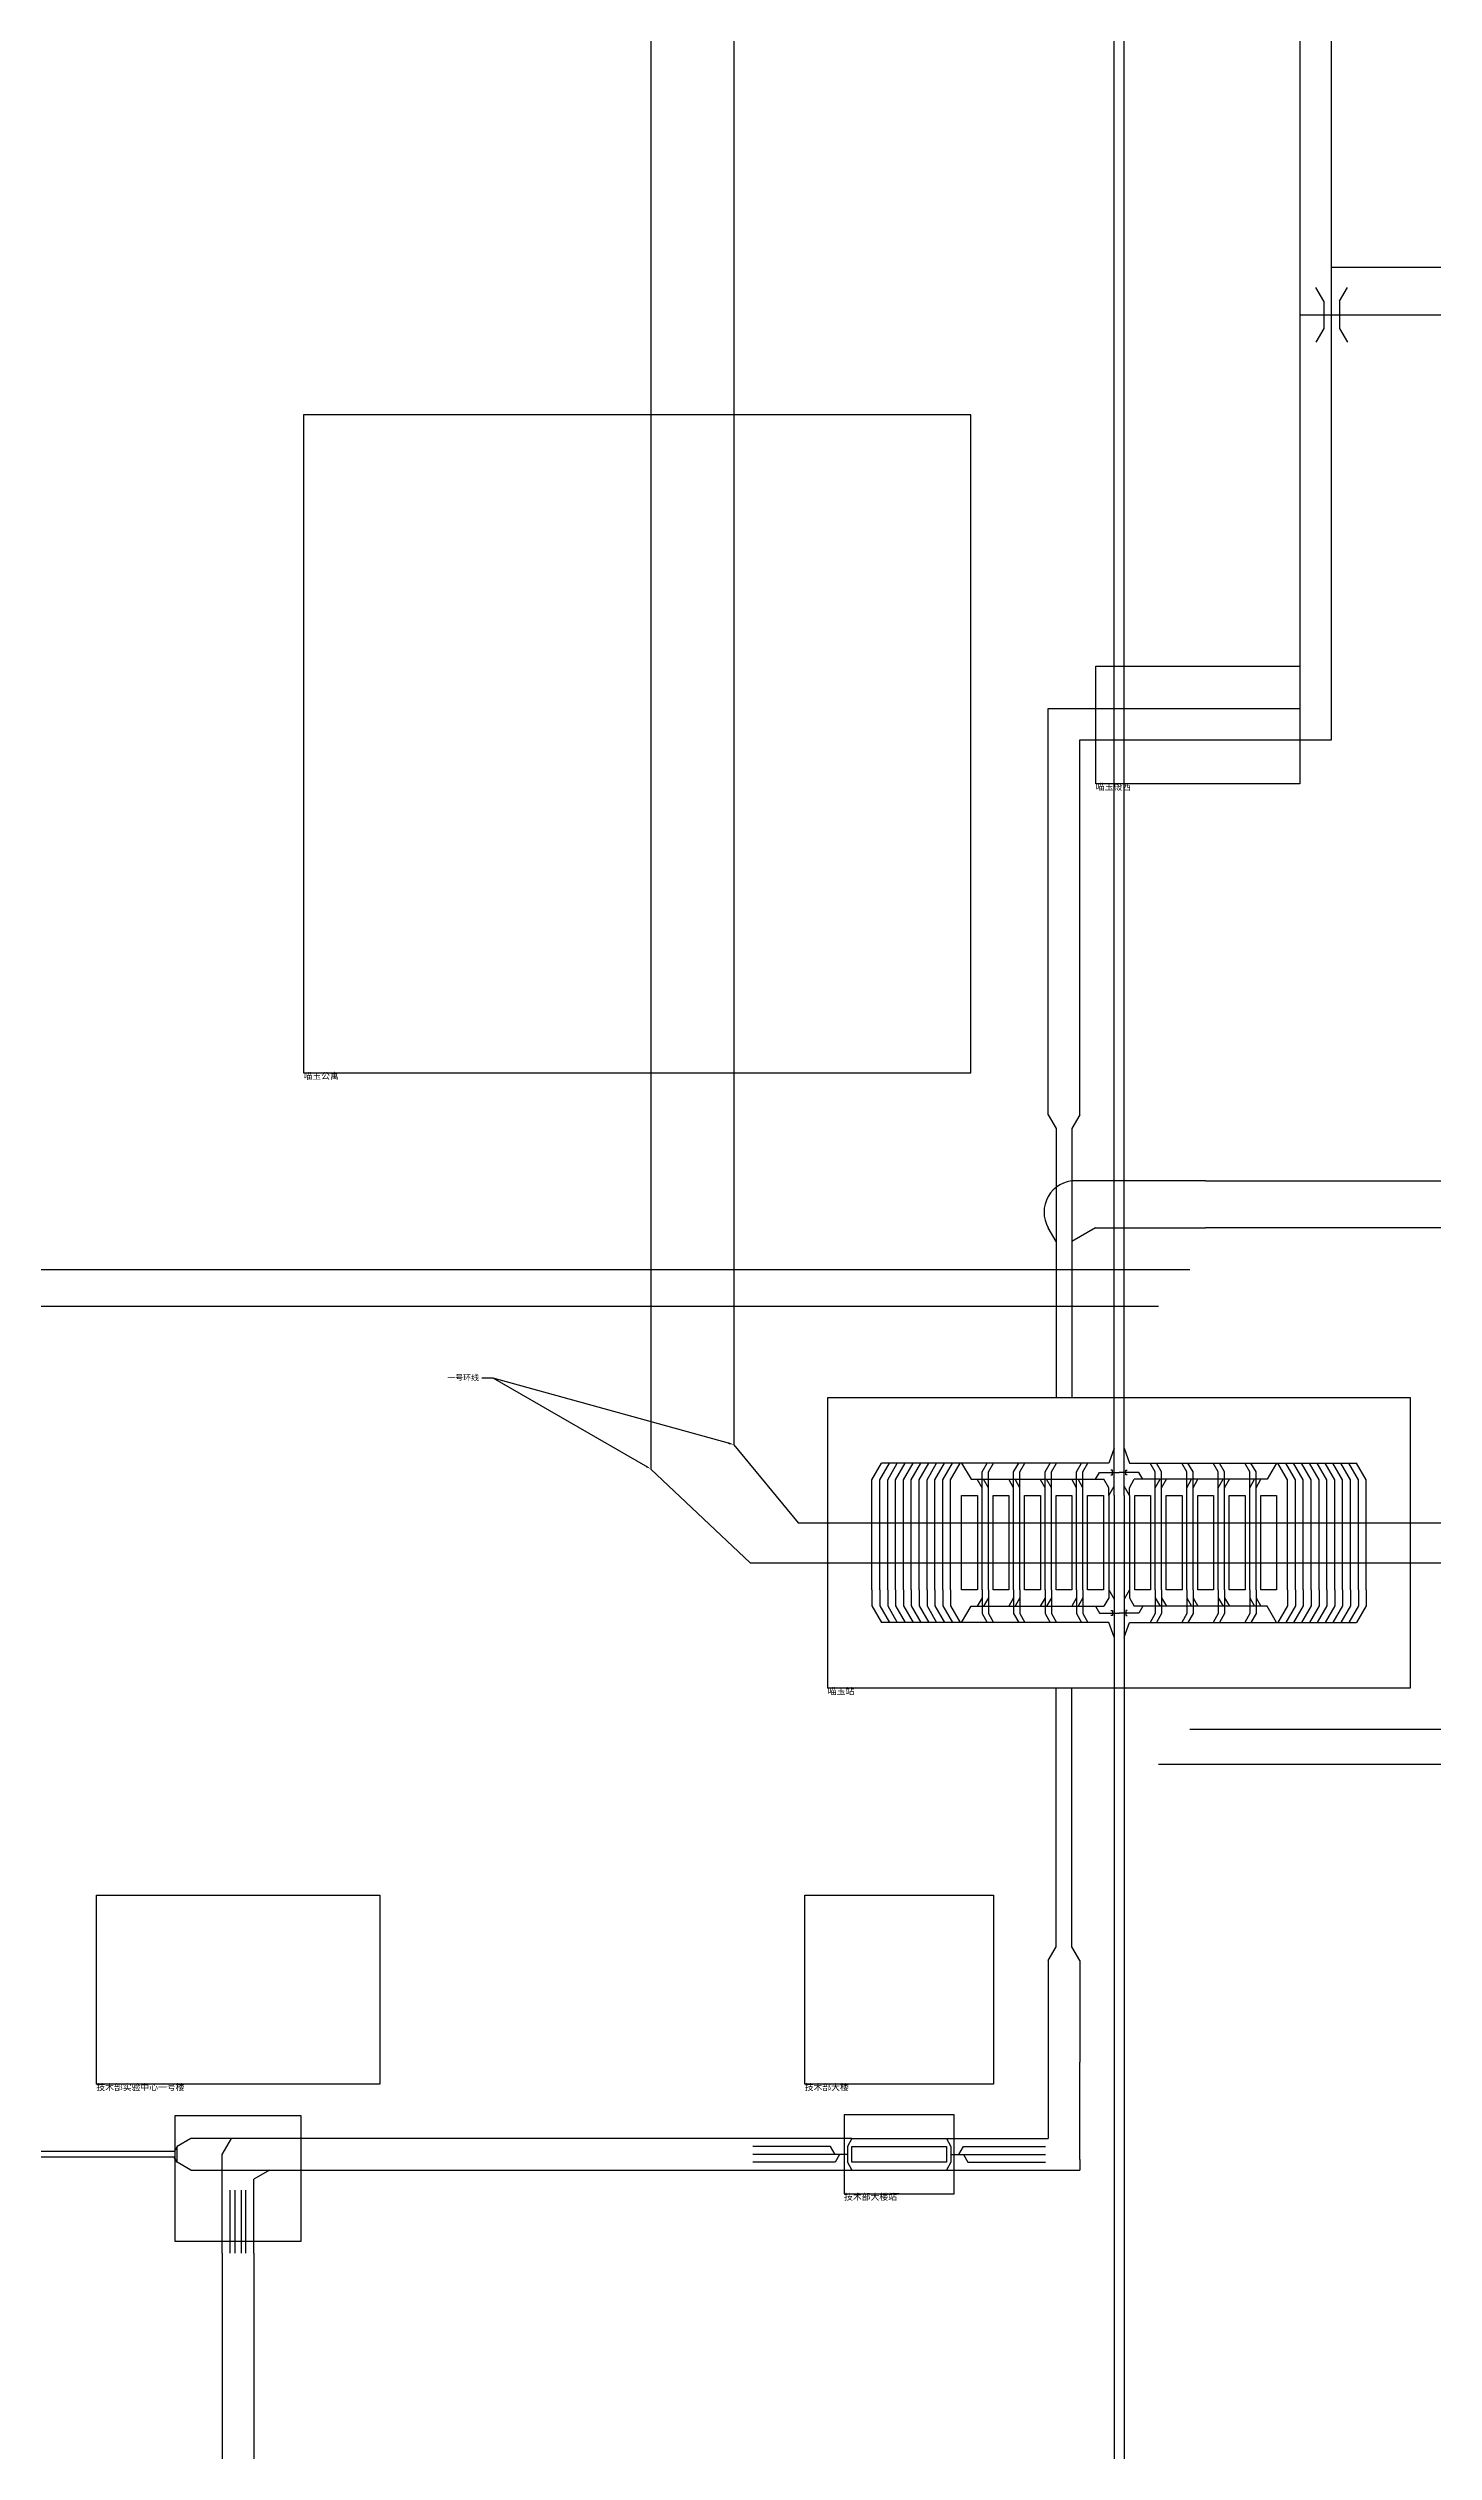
# Model space of a CAD drawing. Header units: inches. Extents: x -107 to 151, y -105 to 161.
# Drawn here: x -34 to 10, y -28.9 to 47.5 of the extents above; entities that cross this region are included whole.
import ezdxf
from ezdxf import colors
from ezdxf.entities.mleader import LeaderData, LeaderLine
from ezdxf.math import Vec2, Vec3

# ---------------------------------------------------------------- set-up
doc = ezdxf.new("R2010")
doc.units = ezdxf.units.IN
doc.header["$MEASUREMENT"] = 0
doc.linetypes.add('CENTERX2', pattern=[4, 2.5, -0.5, 0.5, -0.5])
for name, color, linetype in [('参考线', 5, 'CENTERX2'), ('现有线路', 4, 'Continuous'), ('规划建筑', 6, 'Continuous'), ('规划线路', 2, 'Continuous')]:
    doc.layers.add(name, color=color, linetype=linetype)
doc.styles.add('Annotative', font='arial.ttf')
doc.styles.get("Standard").update_dxf_attribs({"font": 'arial.ttf'})

msp = doc.modelspace()

# ---------------------------------------------------------------- linework, layer by layer
for p, q in [((6.5, 39.433), (6.25, 39.866)), ((7, 39.433), (7.25, 39.866)), ((6.5, 39.433), (6.5, 38.567)), ((7, 39.433), (7, 38.567)), ((6.5, 38.567), (6.25, 38.134)), ((7, 38.567), (7.25, 38.134)), ((-0.21, 2.306), (-0.26, 2.306)), ((-0.21, 2.156), (-0.21, 2.306)), ((0.21, 2.156), (0.21, 2.306)), ((0.21, 2.306), (0.26, 2.306)), ((-0.26, 2.156), (-0.21, 2.156)), ((0.26, 2.156), (0.21, 2.156)), ((-0.26, -2.156), (-0.21, -2.156)), ((-0.21, -2.156), (-0.21, -2.306)), ((0.26, -2.156), (0.21, -2.156)), ((0.21, -2.156), (0.21, -2.306)), ((-0.21, -2.306), (-0.26, -2.306)), ((0.21, -2.306), (0.26, -2.306)), ((-6.984, -20.674), (-7.234, -20.674))]:
    msp.add_line(p, q)
for points in [[(-9.25, 4.614), (9.25, 4.614), (9.25, -4.614), (-9.25, -4.614)], [(-5, 1.5), (-4.5, 1.5), (-4.5, -1.5), (-5, -1.5)], [(-4, 1.5), (-3.5, 1.5), (-3.5, -1.5), (-4, -1.5)], [(-3, 1.5), (-2.5, 1.5), (-2.5, -1.5), (-3, -1.5)], [(-2, 1.5), (-1.5, 1.5), (-1.5, -1.5), (-2, -1.5)], [(-1, 1.5), (-0.5, 1.5), (-0.5, -1.5), (-1, -1.5)], [(0.5, 1.5), (1, 1.5), (1, -1.5), (0.5, -1.5)], [(1.5, 1.5), (2, 1.5), (2, -1.5), (1.5, -1.5)], [(2.5, 1.5), (3, 1.5), (3, -1.5), (2.5, -1.5)], [(3.5, 1.5), (4, 1.5), (4, -1.5), (3.5, -1.5)], [(4.5, 1.5), (5, 1.5), (5, -1.5), (4.5, -1.5)], [(-3.984, -17.193), (-9.984, -17.193), (-9.984, -11.193), (-3.984, -11.193)], [(-8.734, -20.674), (-5.234, -20.674), (-5.234, -18.174), (-8.734, -18.174)], [(-5.484, -19.174), (-5.484, -19.674), (-8.484, -19.674), (-8.484, -19.174)]]:
    msp.add_lwpolyline(points, close=True)
at = {"layer": '参考线'}
msp.add_circle((22.25, 25.25), 128.905, dxfattribs=at)
at = {"layer": '现有线路'}
for p, q in [((5.75, 26.5), (5.75, 46.5)), ((6.75, 25.5), (6.75, 46.5)), ((10.75, 40.5), (6.75, 40.5)), ((5.75, 39), (10.75, 39)), ((-2.25, 26.5), (5.75, 26.5)), ((-2.25, 13.593), (-2.25, 26.5)), ((-1.25, 25.5), (6.75, 25.5)), ((-1.25, 13.593), (-1.25, 25.5)), ((-2.25, 13.593), (-2, 13.16)), ((-2, 13.16), (-2, 4.614)), ((-1.25, 13.593), (-1.5, 13.16)), ((-1.5, 13.16), (-1.5, 4.614)), ((-0.25, 11.5), (-1.384, 11.5)), ((2.75, 11.5), (-0.25, 11.5)), ((2.75, 11.5), (20.75, 11.5)), ((-2, 9.567), (-2.25, 10)), ((-0.75, 10), (-1.5, 9.567)), ((-0.75, 10), (2.75, 10)), ((21.75, 10), (2.75, 10)), ((-0.16, 1.5), (-0.16, 4.5)), ((0.16, 1.5), (0.16, 4.5)), ((-7.85, 2), (-7.544, 2.53)), ((-7.6, 2), (-7.294, 2.53)), ((-0.33, 2.53), (-7.544, 2.53)), ((-7.35, 2), (-7.044, 2.53)), ((-7.1, 2), (-6.794, 2.53)), ((-6.85, 2), (-6.544, 2.53)), ((-6.6, 2), (-6.294, 2.53)), ((-6.35, 2), (-6.044, 2.53)), ((-6.1, 2), (-5.794, 2.53)), ((-5.85, 2), (-5.544, 2.53)), ((-5.6, 2), (-5.294, 2.53)), ((-5.35, 2), (-5.044, 2.53)), ((-5, 2.53), (-4.703, 2.015)), ((-4.35, 2.25), (-4.189, 2.53)), ((-4.15, 2.25), (-3.989, 2.53)), ((-3.35, 2.25), (-3.189, 2.53)), ((-3.15, 2.25), (-2.989, 2.53)), ((-2.35, 2.25), (-2.189, 2.53)), ((-2.15, 2.25), (-1.989, 2.53)), ((-1.35, 2.25), (-1.189, 2.53)), ((-1.15, 2.25), (-0.989, 2.53)), ((-0.16, 3), (-0.33, 2.53)), ((0.16, 3), (0.33, 2.53)), ((0.33, 2.53), (7.544, 2.53)), ((1.15, 2.25), (0.989, 2.53)), ((1.35, 2.25), (1.189, 2.53)), ((2.15, 2.25), (1.989, 2.53)), ((2.35, 2.25), (2.189, 2.53)), ((3.15, 2.25), (2.989, 2.53)), ((3.35, 2.25), (3.189, 2.53)), ((4.15, 2.25), (3.989, 2.53)), ((4.35, 2.25), (4.189, 2.53)), ((5, 2.53), (4.703, 2.015)), ((5.35, 2), (5.044, 2.53)), ((5.6, 2), (5.294, 2.53)), ((5.85, 2), (5.544, 2.53)), ((6.1, 2), (5.794, 2.53)), ((6.35, 2), (6.044, 2.53)), ((6.6, 2), (6.294, 2.53)), ((6.85, 2), (6.544, 2.53)), ((7.1, 2), (6.794, 2.53)), ((7.35, 2), (7.044, 2.53)), ((7.6, 2), (7.294, 2.53)), ((7.85, 2), (7.544, 2.53)), ((-7.85, 1.5), (-7.85, 2)), ((-7.6, 1.5), (-7.6, 2)), ((-7.35, 1.5), (-7.35, 2)), ((-7.1, 1.5), (-7.1, 2)), ((-6.85, 1.5), (-6.85, 2)), ((-6.6, 1.5), (-6.6, 2)), ((-6.35, 1.5), (-6.35, 2)), ((-6.1, 1.5), (-6.1, 2)), ((-5.85, 1.5), (-5.85, 2)), ((-5.6, 1.5), (-5.6, 2)), ((-5.35, 1.5), (-5.35, 2)), ((-4.703, 2.015), (-0.483, 2.015)), ((-4.35, 1.75), (-4.503, 2.015)), ((-4.35, 1.75), (-4.35, 2.25)), ((-4.35, 1.5), (-4.35, 1.75)), ((-4.15, 1.75), (-4.303, 2.015)), ((-4.15, 1.75), (-4.15, 2.25)), ((-4.15, 1.5), (-4.15, 1.75)), ((-3.35, 1.75), (-3.503, 2.015)), ((-3.35, 1.75), (-3.35, 2.25)), ((-3.35, 1.5), (-3.35, 1.75)), ((-3.15, 1.75), (-3.303, 2.015)), ((-3.15, 1.75), (-3.15, 2.25)), ((-3.15, 1.5), (-3.15, 1.75)), ((-2.35, 1.75), (-2.503, 2.015)), ((-2.35, 1.75), (-2.35, 2.25)), ((-2.35, 1.5), (-2.35, 1.75)), ((-2.15, 1.75), (-2.303, 2.015)), ((-2.15, 1.75), (-2.15, 2.25)), ((-2.15, 1.5), (-2.15, 1.75)), ((-1.35, 1.75), (-1.503, 2.015)), ((-1.35, 1.75), (-1.35, 2.25)), ((-1.35, 1.5), (-1.35, 1.75)), ((-1.15, 1.75), (-1.303, 2.015)), ((-1.15, 1.75), (-1.15, 2.25)), ((-1.15, 1.5), (-1.15, 1.75)), ((-0.75, 2.015), (-0.625, 2.231)), ((-0.625, 2.231), (0, 2.231)), ((-0.33, 1.75), (-0.483, 2.015)), ((-0.33, 1.5), (-0.16, 1.794)), ((-0.33, 1.5), (-0.33, 1.75)), ((0.625, 2.231), (0, 2.231)), ((0.33, 1.5), (0.16, 1.794)), ((0.33, 1.75), (0.483, 2.015)), ((0.33, 1.5), (0.33, 1.75)), ((4.703, 2.015), (0.483, 2.015)), ((0.75, 2.015), (0.625, 2.231)), ((1.15, 1.75), (1.15, 2.25)), ((1.15, 1.75), (1.303, 2.015)), ((1.15, 1.5), (1.15, 1.75)), ((1.35, 1.75), (1.35, 2.25)), ((1.35, 1.75), (1.503, 2.015)), ((1.35, 1.5), (1.35, 1.75)), ((2.15, 1.75), (2.15, 2.25)), ((2.15, 1.75), (2.303, 2.015)), ((2.15, 1.5), (2.15, 1.75)), ((2.35, 1.75), (2.35, 2.25)), ((2.35, 1.75), (2.503, 2.015)), ((2.35, 1.5), (2.35, 1.75)), ((3.15, 1.75), (3.15, 2.25)), ((3.15, 1.75), (3.303, 2.015)), ((3.15, 1.5), (3.15, 1.75)), ((3.35, 1.75), (3.35, 2.25)), ((3.35, 1.75), (3.503, 2.015)), ((3.35, 1.5), (3.35, 1.75)), ((4.15, 1.75), (4.15, 2.25)), ((4.15, 1.75), (4.303, 2.015)), ((4.15, 1.5), (4.15, 1.75)), ((4.35, 1.75), (4.35, 2.25)), ((4.35, 1.75), (4.503, 2.015)), ((4.35, 1.5), (4.35, 1.75)), ((5.35, 1.5), (5.35, 2)), ((5.6, 1.5), (5.6, 2)), ((5.85, 1.5), (5.85, 2)), ((6.1, 1.5), (6.1, 2)), ((6.35, 1.5), (6.35, 2)), ((6.6, 1.5), (6.6, 2)), ((6.85, 1.5), (6.85, 2)), ((7.1, 1.5), (7.1, 2)), ((7.35, 1.5), (7.35, 2)), ((7.6, 1.5), (7.6, 2)), ((7.85, 1.5), (7.85, 2)), ((-7.85, -1.5), (-7.85, 1.495)), ((-7.6, -1.5), (-7.6, 1.495)), ((-7.35, -1.5), (-7.35, 1.495)), ((-7.1, -1.5), (-7.1, 1.495)), ((-6.85, -1.5), (-6.85, 1.495)), ((-6.6, -1.5), (-6.6, 1.495)), ((-6.35, -1.5), (-6.35, 1.495)), ((-6.1, -1.5), (-6.1, 1.495)), ((-5.85, -1.5), (-5.85, 1.495)), ((-5.6, -1.5), (-5.6, 1.495)), ((-5.35, -1.5), (-5.35, 1.495)), ((-4.35, -1.5), (-4.35, 1.495)), ((-4.15, -1.5), (-4.15, 1.495)), ((-3.35, -1.5), (-3.35, 1.495)), ((-3.15, -1.5), (-3.15, 1.495)), ((-2.35, -1.5), (-2.35, 1.495)), ((-2.15, -1.5), (-2.15, 1.495)), ((-1.35, -1.5), (-1.35, 1.495)), ((-1.15, -1.5), (-1.15, 1.495)), ((-0.33, 1.5), (-0.33, -1.5)), ((-0.16, 1.5), (-0.16, -1.5)), ((0.16, 1.5), (0.16, -1.5)), ((0.33, 1.5), (0.33, -1.5)), ((1.15, -1.5), (1.15, 1.495)), ((1.35, -1.5), (1.35, 1.495)), ((2.15, -1.5), (2.15, 1.495)), ((2.35, -1.5), (2.35, 1.495)), ((3.15, -1.5), (3.15, 1.495)), ((3.35, -1.5), (3.35, 1.495)), ((4.15, -1.5), (4.15, 1.495)), ((4.35, -1.5), (4.35, 1.495)), ((5.35, -1.5), (5.35, 1.495)), ((5.6, -1.5), (5.6, 1.495)), ((5.85, -1.5), (5.85, 1.495)), ((6.1, -1.5), (6.1, 1.495)), ((6.35, -1.5), (6.35, 1.495)), ((6.6, -1.5), (6.6, 1.495)), ((6.85, -1.5), (6.85, 1.495)), ((7.1, -1.5), (7.1, 1.495)), ((7.35, -1.5), (7.35, 1.495)), ((7.6, -1.5), (7.6, 1.495)), ((7.85, -1.5), (7.85, 1.495)), ((-7.85, -1.5), (-7.85, -2)), ((-7.6, -1.5), (-7.6, -2)), ((-7.35, -1.5), (-7.35, -2)), ((-7.1, -1.5), (-7.1, -2)), ((-6.85, -1.5), (-6.85, -2)), ((-6.6, -1.5), (-6.6, -2)), ((-6.35, -1.5), (-6.35, -2)), ((-6.1, -1.5), (-6.1, -2)), ((-5.85, -1.5), (-5.85, -2)), ((-5.6, -1.5), (-5.6, -2)), ((-5.35, -1.5), (-5.35, -2)), ((-4.35, -1.5), (-4.35, -1.75)), ((-4.15, -1.5), (-4.15, -1.75)), ((-3.35, -1.5), (-3.35, -1.75)), ((-3.15, -1.5), (-3.15, -1.75)), ((-2.35, -1.5), (-2.35, -1.75)), ((-2.15, -1.5), (-2.15, -1.75)), ((-1.35, -1.5), (-1.35, -1.75)), ((-1.15, -1.5), (-1.15, -1.75)), ((-0.33, -1.5), (-0.16, -1.794)), ((-0.33, -1.5), (-0.33, -1.75)), ((-0.16, -1.5), (-0.16, -4.5)), ((0.16, -1.5), (0.16, -4.5)), ((0.33, -1.5), (0.16, -1.794)), ((0.33, -1.5), (0.33, -1.75)), ((1.15, -1.5), (1.15, -1.75)), ((1.35, -1.5), (1.35, -1.75)), ((2.15, -1.5), (2.15, -1.75)), ((2.35, -1.5), (2.35, -1.75)), ((3.15, -1.5), (3.15, -1.75)), ((3.35, -1.5), (3.35, -1.75)), ((4.15, -1.5), (4.15, -1.75)), ((4.35, -1.5), (4.35, -1.75)), ((5.35, -1.5), (5.35, -2)), ((5.6, -1.5), (5.6, -2)), ((5.85, -1.5), (5.85, -2)), ((6.1, -1.5), (6.1, -2)), ((6.35, -1.5), (6.35, -2)), ((6.6, -1.5), (6.6, -2)), ((6.85, -1.5), (6.85, -2)), ((7.1, -1.5), (7.1, -2)), ((7.35, -1.5), (7.35, -2)), ((7.6, -1.5), (7.6, -2)), ((7.85, -1.5), (7.85, -2)), ((-7.85, -2), (-7.544, -2.53)), ((-7.6, -2), (-7.294, -2.53)), ((-7.35, -2), (-7.044, -2.53)), ((-7.1, -2), (-6.794, -2.53)), ((-6.85, -2), (-6.544, -2.53)), ((-6.6, -2), (-6.294, -2.53)), ((-6.35, -2), (-6.044, -2.53)), ((-6.1, -2), (-5.794, -2.53)), ((-5.85, -2), (-5.544, -2.53)), ((-5.6, -2), (-5.294, -2.53)), ((-5.35, -2), (-5.044, -2.53)), ((-5, -2.53), (-4.703, -2.015)), ((-4.703, -2.015), (-0.483, -2.015)), ((-4.35, -1.75), (-4.503, -2.015)), ((-4.35, -1.75), (-4.35, -2.25)), ((-4.35, -2.25), (-4.189, -2.53)), ((-4.15, -1.75), (-4.303, -2.015)), ((-4.15, -1.75), (-4.15, -2.25)), ((-4.15, -2.25), (-3.989, -2.53)), ((-3.35, -1.75), (-3.503, -2.015)), ((-3.35, -1.75), (-3.35, -2.25)), ((-3.35, -2.25), (-3.189, -2.53)), ((-3.15, -1.75), (-3.303, -2.015)), ((-3.15, -1.75), (-3.15, -2.25)), ((-3.15, -2.25), (-2.989, -2.53)), ((-2.35, -1.75), (-2.503, -2.015)), ((-2.35, -1.75), (-2.35, -2.25)), ((-2.35, -2.25), (-2.189, -2.53)), ((-2.15, -1.75), (-2.303, -2.015)), ((-2.15, -1.75), (-2.15, -2.25)), ((-2.15, -2.25), (-1.989, -2.53)), ((-1.35, -1.75), (-1.503, -2.015)), ((-1.35, -1.75), (-1.35, -2.25)), ((-1.35, -2.25), (-1.189, -2.53)), ((-1.15, -1.75), (-1.303, -2.015)), ((-1.15, -1.75), (-1.15, -2.25)), ((-1.15, -2.25), (-0.989, -2.53)), ((-0.75, -2.015), (-0.625, -2.231)), ((-0.625, -2.231), (0, -2.231)), ((-0.33, -1.75), (-0.483, -2.015)), ((0.625, -2.231), (0, -2.231)), ((0.33, -1.75), (0.483, -2.015)), ((4.703, -2.015), (0.483, -2.015)), ((0.75, -2.015), (0.625, -2.231)), ((1.15, -2.25), (0.989, -2.53)), ((1.15, -1.75), (1.303, -2.015)), ((1.15, -1.75), (1.15, -2.25)), ((1.35, -2.25), (1.189, -2.53)), ((1.35, -1.75), (1.503, -2.015)), ((1.35, -1.75), (1.35, -2.25)), ((2.15, -2.25), (1.989, -2.53)), ((2.15, -1.75), (2.303, -2.015)), ((2.15, -1.75), (2.15, -2.25)), ((2.35, -2.25), (2.189, -2.53)), ((2.35, -1.75), (2.503, -2.015)), ((2.35, -1.75), (2.35, -2.25)), ((3.15, -2.25), (2.989, -2.53)), ((3.15, -1.75), (3.303, -2.015)), ((3.15, -1.75), (3.15, -2.25)), ((3.35, -2.25), (3.189, -2.53)), ((3.35, -1.75), (3.503, -2.015)), ((3.35, -1.75), (3.35, -2.25)), ((4.15, -2.25), (3.989, -2.53)), ((4.15, -1.75), (4.303, -2.015)), ((4.15, -1.75), (4.15, -2.25)), ((4.35, -2.25), (4.189, -2.53)), ((4.35, -1.75), (4.503, -2.015)), ((4.35, -1.75), (4.35, -2.25)), ((5, -2.53), (4.703, -2.015)), ((5.35, -2), (5.044, -2.53)), ((5.6, -2), (5.294, -2.53)), ((5.85, -2), (5.544, -2.53)), ((6.1, -2), (5.794, -2.53)), ((6.35, -2), (6.044, -2.53)), ((6.6, -2), (6.294, -2.53)), ((6.85, -2), (6.544, -2.53)), ((7.1, -2), (6.794, -2.53)), ((7.35, -2), (7.044, -2.53)), ((7.6, -2), (7.294, -2.53)), ((7.85, -2), (7.544, -2.53)), ((-0.33, -2.53), (-7.544, -2.53)), ((-0.16, -3), (-0.33, -2.53)), ((0.16, -3), (0.33, -2.53)), ((0.33, -2.53), (7.544, -2.53)), ((-0.16, -4.5), (-0.16, -104.5)), ((0.16, -4.5), (0.16, -104.5)), ((-2, -12.835), (-2, -4.614)), ((-1.5, -12.835), (-1.5, -4.614)), ((-2.25, -13.268), (-2, -12.835)), ((-1.25, -13.268), (-1.5, -12.835)), ((-2.25, -13.268), (-2.25, -16.5)), ((-1.25, -13.268), (-1.25, -16.5)), ((-2.25, -16.5), (-2.25, -18.924)), ((-1.25, -19.584), (-1.25, -16.5)), ((-29.484, -18.924), (-29.917, -19.174)), ((-26.484, -18.924), (-29.484, -18.924)), ((-28.484, -19.424), (-28.195, -18.924)), ((-8.484, -18.924), (-26.484, -18.924)), ((-8.484, -18.924), (-8.628, -19.174)), ((-8.484, -18.924), (-2.25, -18.924)), ((-5.484, -18.924), (-5.339, -19.174)), ((-30.417, -19.333), (-50.417, -19.333)), ((-30.417, -19.516), (-50.417, -19.516)), ((-30.008, -19.333), (-30.417, -19.333)), ((-30.008, -19.516), (-30.417, -19.516)), ((-29.917, -19.174), (-30.008, -19.333)), ((-29.917, -19.674), (-30.008, -19.516)), ((-29.917, -19.674), (-29.917, -19.174)), ((-29.484, -19.924), (-29.917, -19.674)), ((-28.484, -22.558), (-28.484, -19.424)), ((-9.167, -19.174), (-11.628, -19.174)), ((-8.628, -19.424), (-11.628, -19.424)), ((-9.022, -19.674), (-11.628, -19.674)), ((-9.022, -19.424), (-9.167, -19.174)), ((-8.878, -19.424), (-9.022, -19.674)), ((-8.628, -19.174), (-8.628, -19.674)), ((-8.628, -19.674), (-8.484, -19.924)), ((-5.339, -19.674), (-5.484, -19.924)), ((-5.339, -19.174), (-5.339, -19.674)), ((-5.339, -19.424), (-2.339, -19.424)), ((-5.089, -19.424), (-4.945, -19.174)), ((-4.945, -19.174), (-2.339, -19.174)), ((-4.945, -19.424), (-4.801, -19.674)), ((-4.801, -19.674), (-2.339, -19.674)), ((-1.25, -19.584), (-1.25, -19.924)), ((-29.484, -19.924), (-26.484, -19.924)), ((-28.234, -22.558), (-28.234, -20.558)), ((-28.084, -20.558), (-28.084, -22.558)), ((-27.884, -20.558), (-27.884, -22.558)), ((-27.734, -22.558), (-27.734, -20.558)), ((-26.984, -19.924), (-27.484, -20.213)), ((-27.484, -22.558), (-27.484, -20.213)), ((-26.484, -19.924), (-8.484, -19.924)), ((-8.484, -19.924), (-1.25, -19.924))]:
    msp.add_line(p, q, dxfattribs=at)
msp.add_arc((-1.384, 10.5), 1, 90, 210, dxfattribs=at)
at = {"layer": '规划建筑'}
for points in [[(-25.903, 14.925), (-4.704, 14.925), (-4.704, 35.821), (-25.903, 35.821)], [(-0.739, 27.844), (5.736, 27.844), (5.736, 24.105), (-0.739, 24.105)], [(-23.484, -17.193), (-32.484, -17.193), (-32.484, -11.193), (-23.484, -11.193)], [(-29.984, -18.193), (-25.984, -18.193), (-25.984, -22.193), (-29.984, -22.193)]]:
    msp.add_lwpolyline(points, close=True, dxfattribs=at)
at = {"layer": '规划线路'}
for p, q in [((-0.16, 4.5), (-0.16, 152.192)), ((0.16, 4.5), (0.16, 152.248)), ((5.75, 46.5), (5.75, 51.592)), ((6.75, 46.5), (6.75, 50.179)), ((2.25, 8.672), (-35.762, 8.672)), ((-14.904, 7.506), (-37.216, 7.506)), ((1.25, 7.506), (-14.904, 7.506)), ((2.25, -5.919), (48.202, -5.919)), ((1.25, -7.029), (47.175, -7.029)), ((-28.484, -22.558), (-28.484, -72.46)), ((-27.484, -22.558), (-27.484, -71.112))]:
    msp.add_line(p, q, dxfattribs=at)
for points in [[(0.757, -0.642), (34.86, -0.642), (36.583, -0.642), (48.428, 19.875), (48.428, 46.363), (36.218, 64.718), (4.237, 64.718), (-14.874, 53.685), (-14.874, 2.342), (-11.721, -0.642), (0.757, -0.642)], [(0.729, 0.63), (34.278, 0.63), (46.233, 20.264), (46.233, 46.046), (35.471, 62.31), (4.393, 62.31), (-12.235, 52.709), (-12.235, 10.758), (-12.235, 3.115), (-10.193, 0.63), (0.729, 0.63)]]:
    msp.add_lwpolyline(points, dxfattribs=at)

# ---------------------------------------------------------------- texts
at = {"char_height": 0.2, "attachment_point": 1}
for s, insert in [('{\\fSimSun|b0|i0|c134|p2;喵玉公寓}', (-25.903, 14.925)), ('{\\fSimSun|b0|i0|c134|p2;喵玉站}', (-9.25, -4.614)), ('{\\fSimSun|b0|i0|c134|p2;技术部大楼站}', (-8.734, -20.674))]:
    msp.add_mtext(s, dxfattribs=dict(at, insert=insert))
at = {"insert": (-9.984, -17.193), "char_height": 0.2, "attachment_point": 1, "style": 'Annotative'}
msp.add_mtext('{\\fSimSun|b0|i0|c134|p2;技术部大楼}', dxfattribs=at)
at = {"layer": '规划建筑', "char_height": 0.2, "attachment_point": 1}
for s, insert in [('{\\fSimSun|b0|i0|c134|p2;喵玉殿西}', (-0.739, 24.105)), ('{\\fSimSun|b0|i0|c134|p2;技术部实验中心一号楼}', (-32.484, -17.193))]:
    msp.add_mtext(s, dxfattribs=dict(at, insert=insert))

# ---------------------------------------------------------------- leaders
at = {"layer": '规划线路'}
ml = msp.add_multileader_mtext('Standard', dxfattribs=at)
ml.set_content('{\\fSimSun|b0|i0|c134|p2;一号环线}', color=256)
ml.set_leader_properties()
ml.build(insert=Vec2(0, 0))
ml.multileader.update_dxf_attribs({"dogleg_length": 0.36, "arrow_head_size": 0.18})
ctx = ml.context
ctx.base_point, ctx.char_height, ctx.arrow_head_size, ctx.landing_gap_size, ctx.plane_origin = Vec3(-21.418, 5.233), 0.18, 0.18, 0.09, Vec3(-14.874, 2.342)
ctx.text_align_type = 2
notes = []
notes.append((ctx, [(0, (1, 1, 0), (-19.881, 5.233), (-1, 0), 0.36, [(0, [(-14.874, 2.342)], 0, [])])]))
ctx.mtext.insert, ctx.mtext.alignment, ctx.mtext.flow_direction = Vec3(-20.331, 5.335), 3, 5
ml = msp.add_multileader_mtext('Standard', dxfattribs=at)
ml.set_content('', color=256)
ml.set_leader_properties()
ml.build(insert=Vec2(0, 0))
ml.multileader.update_dxf_attribs({"dogleg_length": 0.36, "arrow_head_size": 0.18})
ctx = ml.context
ctx.base_point, ctx.char_height, ctx.arrow_head_size, ctx.landing_gap_size, ctx.plane_origin = Vec3(-20.421, 5.233), 0.18, 0.18, 0.09, Vec3(-12.235, 3.115)
ctx.text_align_type = 2
notes.append((ctx, [(0, (1, 1, 0), (-19.881, 5.233), (-1, 0), 0.36, [(0, [(-12.235, 3.115)], 0, [])])]))
ctx.mtext.insert, ctx.mtext.alignment, ctx.mtext.flow_direction = Vec3(-20.331, 5.323), 3, 5
for ctx, leaders in notes:
    for number, flags, end, landing, length, lines in leaders:
        leader = LeaderData()
        leader.index, (leader.has_last_leader_line, leader.has_dogleg_vector, leader.attachment_direction) = number, flags
        leader.last_leader_point, leader.dogleg_vector, leader.dogleg_length = Vec3(end), Vec3(landing), length
        for number, points, colour, breaks in lines:
            line = LeaderLine()
            line.index, line.vertices, line.color, line.breaks = number, Vec3.list(points), colors.encode_raw_color(colour), breaks
            leader.lines.append(line)
        ctx.leaders.append(leader)

doc.saveas('drawing.dxf')
